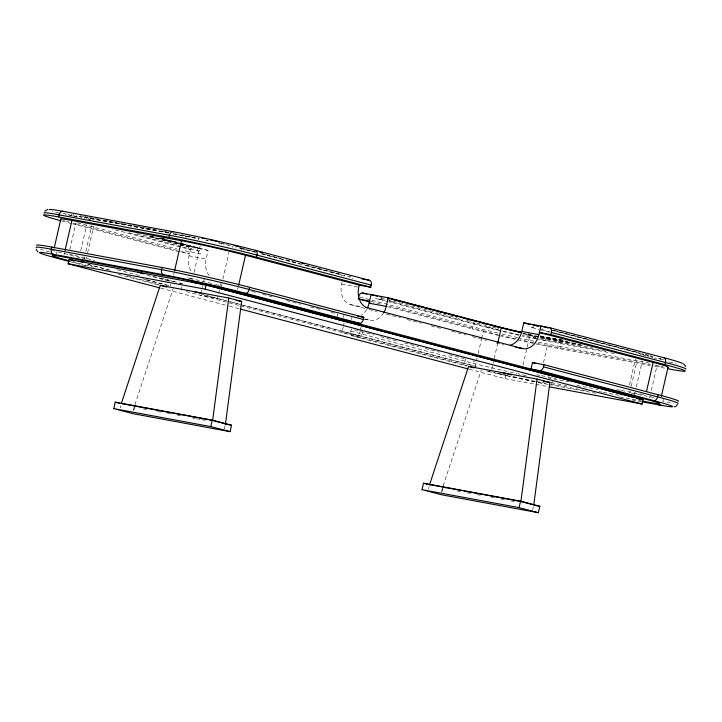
<?xml version="1.0" encoding="UTF-8"?>
<svg xmlns="http://www.w3.org/2000/svg" width="722" height="722" viewBox="0 0 722 722"><rect width="100%" height="100%" fill="white"/><g stroke="black" fill="none" stroke-linecap="round" stroke-linejoin="round"><path stroke-width="0.54" stroke-dasharray="3.61 2.71" d="M66.054 213.559L66.108 214.985M647.39 356.289L647.453 355.567M660.341 359.213L660.404 358.5M56.515 253.774L57.002 251.626M64.023 254.803L64.52 252.646M72.886 216.131L73.373 213.983M69.826 249.55L75.729 223.766L72.065 222.791M80.756 250.687L86.667 224.903M84.131 258.9L84.627 256.752M85.855 251.382L91.757 225.598M86.099 259.333L86.595 257.185M87.579 252.89L93.725 226.031M120.33 407.831L120.818 405.683M133.435 410.141L134.175 406.919M133.796 410.457L134.536 407.235M173.587 275.091L174.083 272.943M182.44 236.419L182.937 234.271M181.123 290.208L182.106 285.903M190.906 270.786A17.644 13.285 -79.5 0 1 189.002 255.832L190.969 247.24L146.548 235.552M194.047 272.546L200.202 245.688M209.145 275.578A17.644 13.285 -79.5 0 1 206.122 258.999L208.089 250.408L162.405 238.395M200.915 293.132L201.655 289.91M201.898 288.836L202.638 285.614M203.622 281.309L204.362 278.087M219.515 289.856L217.548 298.448L200.427 295.28M220.499 285.56L221.239 282.338M221.158 286.589L221.645 284.441M222.881 279.071L229.027 252.222M237.646 289.594L238.143 287.446M224.262 429.202L225.246 424.906M364.736 308.393L350.603 304.684A17.644 13.285 -79.5 0 1 341.668 284.107L342.165 281.959M336.939 317.256L337.679 314.034L338.609 314.269M343.257 317.554L343.753 315.406M343.176 327.111L341.939 332.481L359.069 335.658L360.052 331.362M343.419 326.037L344.159 322.815M351.415 319.512L351.903 317.355M362.471 332.192L361.244 337.562L352.679 335.974A4.215 2.771 -75.3 0 1 350.811 331.145L351.298 328.997L353.473 329.575M360.296 330.288L361.036 327.066M428.606 488.884L429.103 486.736M465.482 359.024L464.995 361.171A4.215 2.662 -75.4 0 0 466.755 365.964L352.3 335.892M498.64 335.468A65.16 2.392 12.9 0 1 477.82 330.351L472.378 328.943L472.865 326.795A4.215 2.662 -75.4 0 1 475.464 323.077M441.476 492.269L442.46 487.973M442.081 491.511L442.821 488.289L446.124 488.902M475.004 367.471L476.231 362.101M476.484 361.027L477.215 357.805M478.199 353.509L481.403 339.539M481.646 338.465L483.37 330.947L388.021 305.875M491.736 369.402L493.956 359.737M494.2 358.663L497.648 343.618M469.119 369.204L505.075 378.653L505.815 375.431M523.035 365.188L526.97 348.004M527.213 346.93L529.921 335.107M543.495 362.643L547.429 345.45L650.351 364.52M535.715 343.862A65.16 2.392 12.9 0 0 555.01 347.833L559.92 348.762L560.416 346.614L649.764 363.166M532.538 510.255L533.522 505.96M629.503 384.844L635.405 359.06M629.746 392.795L630.243 390.647M631.227 386.351L637.129 360.567M634.602 394.564L635.089 392.416M636.317 387.046L642.228 361.271M649.61 397.975L650.098 395.827M651.334 390.449L656.984 365.747L660.179 366.316M663.337 399.275L662.85 401.423L667.074 402.181A65.16 2.392 12.9 0 0 673.536 403.183M134.879 404.789L173.145 288.728M443.155 485.843L481.421 369.781M71.46 214.596L70.792 215.86M84.149 218.27L84.402 217.593M652.562 357.607L652.814 356.93M188.289 277.97L187.621 277.943M168.668 232.601L84.032 216.934A30.324 1.11 12.9 0 0 79.005 216.492M169.038 232.98L88.49 218.071A24.801 0.912 12.9 0 0 85.575 218.225M669.384 362.065L672.362 362.597A60.738 2.229 12.9 0 0 676.279 363.238M83.698 216.419L80.395 215.806A2.762 2.139 -79.7 0 1 79.348 217.548M84.799 216.627L88.111 217.241M89.212 217.439L93.625 218.261M94.726 218.468L98.039 219.073M104.654 220.3L107.957 220.914M109.058 221.122L112.37 221.735M113.471 221.934L117.885 222.755M118.986 222.954L122.298 223.567M123.399 223.775L127.803 224.596M128.913 224.795L132.216 225.408M133.317 225.616L136.629 226.23M137.731 226.428L142.144 227.25M143.245 227.448L146.548 228.062M147.658 228.269L152.062 229.082M153.172 229.289L156.475 229.903M163.091 231.13L166.403 231.744M175.265 233.82L195.057 237.493M173.47 233.802L196.745 238.116M168.479 233.098L93.237 219.154A20.956 0.767 12.9 0 0 88.508 218.441M172.901 233.919L199.462 238.838M150.537 236.41L192.205 247.095A2.753 1.814 -75.3 0 1 189.814 249.451L112.56 229.136M160.329 238.323L200.797 248.684A2.753 1.814 -75.3 0 1 198.406 251.039L125.718 231.933M136.774 233.657L182.404 245.651L208.089 250.408M351.127 276.905L343.636 275.515L259.875 253.494M185.049 250.805L202.178 253.982M189.002 255.832L206.122 258.999M341.668 284.107L358.789 287.284M375.278 298.538L388.129 300.921M389.194 301.119L392.398 301.715M540.128 335.883L564.469 340.387M540.643 336.19L565.019 340.712M540.083 336.407L567.564 341.497M522.872 333.248A38.104 1.399 12.9 0 0 539.217 336.669L578.674 343.988M540.137 337.111A43.627 1.597 12.9 0 0 542.745 337.634L580.443 344.629M582.103 345.152L545.2 338.302A47.471 1.742 12.9 0 1 523.658 333.781M540.769 337.995A60.738 2.229 12.9 0 0 553.666 340.613L592.41 347.814M605.605 351.181L522.764 335.631M350.603 304.684L362.372 306.859M614.269 353.536L538.296 339.421M189.696 278.232L214.506 284.179M654.773 365.341L656.984 365.747M559.92 348.762L650.369 365.522M654.782 366.334L665.819 368.382M179.489 283.177L182.603 283.755M364.087 319.169L369.429 320.162A17.644 13.285 -79.5 0 0 383.752 312.68M541.644 375.738L556.03 378.4M616.904 389.672L620.216 390.286M621.326 390.494L643.455 394.591M569.577 381.911L548.124 377.904M631.353 393.346L654.511 397.642M576.806 385.485L597.762 389.366M551.31 382.741L566.797 385.611M598.89 391.559L602.211 392.172M603.312 392.38L622.129 395.864M545.706 383.202L536.284 381.442M551.238 384.23L587.753 390.99M619.846 396.938L640.874 400.836M548.846 384.555L597.987 393.634M632.12 399.961L640.937 401.594M505.075 378.653L534.903 384.185M536.004 384.384L548.151 386.64M143.362 408.869L146.665 409.482M157.694 411.522L160.997 412.136M167.612 413.363L170.924 413.977M177.54 415.204L180.843 415.818M191.871 417.857L195.175 418.471M196.285 418.67L200.689 419.491M201.79 419.699L205.102 420.303M457.152 490.942L460.455 491.556M467.071 492.783L470.383 493.397M476.998 494.624L480.301 495.238M491.33 497.277L494.642 497.891M501.258 499.119L504.561 499.723M511.176 500.951L514.488 501.564M560.416 346.614L555.507 345.685A65.16 2.392 12.9 0 1 538.422 342.183M547.429 345.45L543.729 344.746A47.471 1.742 12.9 0 1 536.843 343.365M536.834 374.826L539.614 375.35M547.917 384.375L543.828 383.581A60.738 2.229 12.9 0 1 537.655 382.353M537.971 382.425L544.207 383.671M536.211 339.006L521.816 335.938M535.065 381.83L508.613 376.09M519.362 334.882L502.25 330.884M518.721 335.243L502.259 331.416M507.638 375.864L493.054 372.489M486.592 370.946L491.971 372.227M501.248 331.181L389.329 301.904M476.601 322.996L481.709 324.322M499.218 330.116L389.212 301.209M483.37 330.947L487.485 332.012A47.471 1.742 12.9 0 0 498.288 334.692M241.762 248.26L255.868 251.969M265.642 254.541L280.84 258.539M286.264 259.965L298.204 263.106M306.886 265.389L341.623 274.513M554.144 330.396L640.983 353.229M240.489 248.206L255.66 252.195M261.084 253.621L300.117 263.882M305.532 265.308L341.316 274.712A2.753 1.814 -75.3 0 0 341.244 276.102M552.727 330.297L639.457 353.103A2.762 1.877 -75.1 0 0 639.358 353.807M239.208 248.061L255.525 252.348M550.949 330.026L636.885 352.616A20.956 0.767 12.9 0 1 643.338 354.845M541.888 329.494L549.505 331.488M532.213 327.617L538.72 329.322M539.803 329.611L549.568 332.174M160.69 238.134L181.285 243.558M182.368 243.837L200.797 248.684M151.981 236.518L179.164 243.666M180.247 243.946L192.205 247.095M380.99 297.861L436.404 312.427M437.487 312.716L462.477 319.286M466.818 320.433L474.426 322.427M379.537 299.332L388.246 301.615M77.434 222.827L177.486 249.135M359.773 297.058L478.316 328.203A65.16 2.392 12.9 0 0 498.117 333.077M75.729 223.766L179.742 251.121M180.825 251.4L189.489 253.684L178.081 251.563L72.588 223.829M370.684 301.318L381.523 304.17M71.505 223.549L61.957 221.022M387.552 306.642L472.378 328.943M369.077 309.539L376.694 311.543M386.478 314.115L400.611 317.833M407.136 319.548L421.269 323.257M431.052 325.83L441.927 328.69M451.71 331.263L465.843 334.981M472.368 336.696L486.502 340.414M496.285 342.986L503.893 344.981M365.142 319.034L369.429 320.162M251.734 291.435L256.093 292.581M262.618 294.296L273.494 297.157M286.553 300.587L300.695 304.305M310.487 306.877L321.362 309.738M331.154 312.31L335.504 313.456M215.598 284.459L222.132 286.183M188.993 278.349L194.435 279.784M68.843 253.846L94.844 260.687M160.934 278.06L181.52 283.475M152.775 276.156L176.601 282.419M58.094 251.906L85.277 259.054M147.261 275.353L171.186 281.643M354.565 329.855L374.14 335.008M380.665 336.723L398.066 341.298M404.591 343.013L418.724 346.722M425.249 348.446L439.391 352.155M449.174 354.737L464.399 358.735M117.406 269.784L141.331 276.075M350.811 331.145L470.446 362.579A65.16 2.392 12.9 0 0 517.042 373.617M88.373 264.487L112.253 270.768M142.649 278.755L145.907 279.613M146.99 279.901L170.87 286.174M201.267 294.17L226.257 300.74M230.607 301.886L476.294 366.478M87.588 264.333L108.228 269.757M146.241 279.757L166.872 285.181M204.886 295.172L226.627 300.893M227.719 301.182L239.695 304.323M240.778 304.612L475.645 366.361M72.778 261.716L93.535 267.176M127.352 276.066L158.975 284.378M186.249 291.553L239.614 305.577M240.706 305.866L467.423 365.476M70.052 261.68L87.822 266.337M118.246 274.333L159.156 285.109M160.762 288.132L228.314 305.893M229.406 306.173L239.208 308.754M52.155 250.326L55.062 251.103M533.639 342.697A47.471 1.742 12.9 0 1 520.192 339.782M516.176 338.88A47.471 1.742 12.9 0 1 501.176 335.387M535.679 336.912A60.738 2.229 12.9 0 1 522.827 334.096M495.536 327.752A60.738 2.229 12.9 0 1 488.397 326.001M486.438 325.514A60.738 2.229 12.9 0 1 483.569 324.792M498.406 328.375A2.762 1.742 -75.4 0 1 495.581 328.438M381.721 297.663A2.753 1.814 -75.3 0 1 379.781 299.35A2.753 1.814 -75.3 0 1 378.301 297.699M490.13 326.867A2.762 1.742 -75.4 0 1 488.117 327.869A2.762 1.742 -75.4 0 1 487.133 325.64M533.973 341.226A65.16 2.392 12.9 0 1 518.73 337.86M517.692 337.625A65.16 2.392 12.9 0 1 502.169 334.042M533.486 343.374A65.16 2.392 12.9 0 1 517.205 339.773M515.129 339.304A65.16 2.392 12.9 0 1 500.662 335.947M389.979 299.865A2.753 1.814 -75.3 0 1 389.104 300.731M205.707 240.029A20.956 0.767 12.9 0 1 208.026 240.507M218.405 242.809A20.956 0.767 12.9 0 1 220.174 243.224M221.049 243.431A20.956 0.767 12.9 0 1 223.63 244.045M226.094 244.65A20.956 0.767 12.9 0 1 228.396 245.227M90.142 219.317A20.956 0.767 12.9 0 1 88.454 218.739M641.596 354.637A20.956 0.767 12.9 0 1 640.243 354.421M663.238 366.812A47.471 1.742 12.9 0 1 661.28 366.505M535.363 381.27A47.471 1.742 12.9 0 1 511.826 376.306M505.797 374.944A47.471 1.742 12.9 0 1 503.776 374.474M501.754 374.014A47.471 1.742 12.9 0 1 495.761 372.606M68.409 221.771A47.471 1.742 12.9 0 1 66.334 221.158M64.574 220.616A47.471 1.742 12.9 0 1 63.13 220.138M81.929 217.593A30.324 1.11 12.9 0 1 79.492 216.753M189.814 249.451A2.753 1.814 -75.3 0 1 188.641 246.428M198.406 251.039A2.753 1.814 -75.3 0 1 197.232 248.025M90.25 219.605A24.801 0.912 12.9 0 1 88.337 219.073M344.881 275.371A2.753 1.814 -75.3 0 1 344.656 276.057M558.277 341.488A4.215 3.087 -79.4 0 1 560.416 346.614M652.354 356.533A30.324 1.11 12.9 0 1 647.805 356.343M645.667 354.466A30.324 1.11 12.9 0 1 647.995 355.125M649.917 355.693A30.324 1.11 12.9 0 1 651.37 356.163M366.632 309.503A17.644 13.285 -79.5 0 1 360.955 315.496M645.071 354.673A24.801 0.912 12.9 0 1 647.011 355.711M646.172 355.639A24.801 0.912 12.9 0 1 643.347 355.206M641.596 353.672A24.801 0.912 12.9 0 1 643.501 354.204M643.158 353.798A2.762 1.877 -75.1 0 1 642.932 354.484M534.063 326.552A2.753 1.814 -75.3 0 1 530.968 325.983M537.376 336.551A43.627 1.597 12.9 0 1 522.945 333.474M651.506 356.767A2.762 1.877 -75.1 0 1 651.091 357.273M648.473 356.776A2.762 1.877 -75.1 0 1 648.365 354.773M542.24 328.654A2.753 1.814 -75.3 0 1 541.283 329.196M546.184 338.284A2.762 2.013 -79.4 0 1 543.621 340.45A2.762 2.013 -79.4 0 1 542.285 337.246M659.8 358.175A38.104 1.399 12.9 0 1 658.428 358.599M656.551 358.347A38.104 1.399 12.9 0 1 654.096 357.95M663.518 359.836A43.627 1.597 12.9 0 1 658.554 359.087M244.388 249.027A2.762 1.742 -75.4 0 1 243.666 250.146M241.5 250.2A2.762 1.742 -75.4 0 1 241.067 248.422M352.923 278.268A2.753 1.814 -75.3 0 1 352.517 278.764M349.836 277.69A2.753 1.814 -75.3 0 1 349.809 277.013M531.166 334.692A30.324 1.11 12.9 0 1 527.809 333.997M530.724 334.349A24.801 0.912 12.9 0 1 528.206 333.844M536.789 335.793A2.762 2.013 -79.4 0 1 536.563 336.47M536.22 337.066A2.762 2.013 -79.4 0 1 533.738 337.734A2.762 2.013 -79.4 0 1 532.881 334.755M71.631 215.815A47.471 1.742 12.9 0 1 63.076 213.116M76.424 216.79A2.762 2.139 -79.7 0 1 76.171 215.445M189.326 236.708A2.762 2.013 -79.4 0 1 188.983 237.303M186.095 237.583A2.762 2.013 -79.4 0 1 185.789 237.042M185.608 236.41A2.762 2.013 -79.4 0 1 185.563 235.706M77.507 216.871A38.104 1.399 12.9 0 1 71.433 214.777M76.379 216.898A43.627 1.597 12.9 0 1 73.797 216.185M72.029 215.67A43.627 1.597 12.9 0 1 66.749 213.938M90.358 218.405A2.762 2.139 -79.7 0 1 90.124 219.082M86.189 218.739A2.762 2.139 -79.7 0 1 86.216 217.331M198.956 238.522A2.762 2.013 -79.4 0 1 198.388 239.794M195.012 238.901A2.762 2.013 -79.4 0 1 194.958 238.206M206.384 240.011A24.801 0.912 12.9 0 1 208.324 240.417M218.667 242.727A24.801 0.912 12.9 0 1 221.807 243.458M222.827 243.702A24.801 0.912 12.9 0 1 224.849 244.189M227.764 244.902A24.801 0.912 12.9 0 1 230.499 245.588M236.112 247.52A2.762 1.742 -75.4 0 1 235.796 248.133M232.818 247.592A2.762 1.742 -75.4 0 1 232.899 246.211M170.536 286.047A4.215 2.771 -75.3 0 1 170.572 284.36M49.547 251.888A65.16 2.392 12.9 0 1 40.324 249.153M526.103 375.602A65.16 2.392 12.9 0 1 518.062 373.843M534.84 381.776A60.738 2.229 12.9 0 1 493.162 372.507M492.079 372.245A60.738 2.229 12.9 0 1 486.745 370.973M552.402 381.559A4.215 3.087 -79.4 0 1 551.328 383.499M474.968 361.451A65.16 2.392 12.9 0 1 472.928 360.937M59.096 213.125A60.738 2.229 12.9 0 1 52.345 211.05M181.231 245.715A4.215 2.771 -75.3 0 1 182.404 245.651"/><path stroke-width="1.08" d="M197.223 417.596L121.314 403.535L160.275 285.343L228.766 298.033L212.629 420.457L199.425 418.011M228.766 298.033L241.635 301.408L225.49 423.832L213.703 420.736M537.051 379.086L549.911 382.461L533.775 504.886L520.905 501.51L537.051 379.086L468.56 366.397L429.59 484.588L461.493 490.5M51.776 247.05L51.28 249.198A4.215 3.267 -79.7 0 0 53.608 254.361L168.334 275.633A60.738 2.229 12.9 0 1 240.291 291.923L359.484 323.239A4.215 2.771 -75.3 0 0 363.319 319.476L363.807 317.328L244.18 285.894A65.16 2.392 12.9 0 0 166.99 268.422L47.544 246.292A65.16 2.392 12.9 0 0 36.75 245.345M60.982 220.77L59.042 220.246A65.16 2.392 12.9 0 1 54.43 216.212L58.663 216.97L59.15 214.822A4.215 3.267 -79.7 0 1 63.446 211.393L178.172 232.665A60.738 2.229 12.9 0 1 250.128 248.955L369.321 280.271A4.215 2.771 -75.3 0 1 371.189 285.1L370.702 287.248L359.285 285.136L241.41 254.162A47.471 1.742 12.9 0 0 185.166 241.428L68.707 219.849A47.471 1.742 12.9 0 0 60.838 219.163M54.231 247.935L60.874 218.937M65.016 250.498L71.902 220.427M159.67 287.843L68.139 263.774L69.122 259.478L206.104 284.856L643.031 399.735L642.048 404.031L549.261 386.839M113.76 408.607L115.24 402.163L212.268 420.132L231.563 425.213L230.083 431.657L133.065 413.679L113.76 408.607L210.788 426.585L230.083 431.657M162.08 267.483L161.584 269.631A4.215 3.087 -79.4 0 0 163.723 274.757M58.663 216.97L168.966 237.403L169.462 235.255A4.215 3.087 -79.4 0 1 173.569 231.789M174.571 270.795L181.457 240.724M68.139 263.774L205.12 289.152L206.104 284.856M238.63 285.298L245.516 255.227M210.788 426.585L212.268 420.132M249.622 287.302L249.135 289.45A4.215 2.662 -75.4 0 1 245.399 293.249M370.702 287.248L256.518 257.231L257.005 255.083A4.215 2.662 -75.4 0 0 255.245 250.281M359.285 285.136L358.789 287.284A17.644 13.285 -79.5 0 0 367.724 307.852L522.105 348.446A17.644 13.285 -79.5 0 0 538.901 334.638L540.877 326.046L548.458 328.041M367.651 307.518A17.644 13.285 -79.5 0 0 369.113 303.186L371.081 294.594L377.579 296.3M383.752 312.68A17.644 13.285 -79.5 0 0 386.234 306.354L388.201 297.762L501.339 327.508A20.956 0.767 12.9 0 0 521.347 332.246M422.045 489.66L423.516 483.217L520.544 501.185L539.839 506.266L538.368 512.71L441.341 494.732L422.045 489.66L519.064 507.638L538.368 512.71M497.891 342.544L501.339 327.508M510.201 345.26A17.644 13.285 -79.5 0 0 521.78 331.47L523.748 322.869L549.433 327.635L668.067 358.843A60.738 2.229 12.9 0 1 682.425 363.491M678.319 401.297A65.16 2.392 12.9 0 0 662.958 395.999L543.919 364.682L532.511 362.57L531.031 369.014L539.596 370.594L658.229 401.811A60.738 2.229 12.9 0 1 662.525 405.565L642.038 401.802M539.596 370.594A4.215 2.771 -75.3 0 0 543.431 366.83L543.919 364.682M667.191 367.281A47.471 1.742 12.9 0 0 656.821 363.383L539.397 332.49L550.814 334.602L551.301 332.454A4.215 2.771 -75.3 0 0 549.433 327.635M519.064 507.638L520.544 501.185M646.515 391.405L653.157 362.399M658.112 394.699L657.616 396.847A4.215 2.87 -75.1 0 1 653.672 400.593M668.021 368.789L674.456 369.953A65.16 2.392 12.9 0 0 669.845 365.928L664.998 364.628L665.485 362.48A4.215 2.87 -75.1 0 0 663.518 357.625M661.37 396.243L668.012 367.236M677.462 404.546L675.918 406.26L674.285 406.856M44.836 211.194L47.715 209.389M63.446 211.393L59.475 210.68A60.738 2.229 12.9 0 0 49.412 209.795M53.608 254.361L49.637 253.648A60.738 2.229 12.9 0 0 53.933 257.402L69.348 261.481M361.83 278.891L369.321 280.271M358.681 296.778A4.215 2.771 -75.3 0 1 362.516 293.006L388.201 297.762M380.151 296.643L381.938 296.977M387.849 298.069L501.348 327.698A24.801 0.912 12.9 0 0 515.282 331.037M532.827 324.927L534.605 325.261M535.616 325.442L538.63 326.001M358.193 298.926L369.601 301.038M369.113 303.186L386.234 306.354M521.78 331.47L538.901 334.638M365.585 307.455L367.724 307.852M357.58 316.173L363.807 317.328M515.679 347.255L522.105 348.446M236.112 300.388L241.635 301.408M350.919 321.66L359.484 323.239M423.85 342.165L424.563 342.291M543.287 381.234L549.911 382.461M636.452 398.517L643.031 399.735M641.984 401.035L651.822 402.84A47.471 1.742 12.9 0 0 648.455 399.907L233.044 290.677A47.471 1.742 12.9 0 0 176.8 277.952L60.341 256.373A47.471 1.742 12.9 0 0 63.698 259.315L67.363 260.29M224.948 423.985L231.563 425.213M463.695 490.906L520.905 501.51M534.325 505.238L539.839 506.266M168.966 237.403L173.876 238.341A65.16 2.392 12.9 0 1 251.066 255.814L256.518 257.231M498.324 327.174L490.085 325.017M260.001 252.195L263.25 253.052M301.173 263.025L304.422 263.873M535.697 325.541L537.863 326.109M523.748 322.869L530.282 324.593M371.189 285.1L251.554 253.666A65.16 2.392 12.9 0 0 174.363 236.193L54.926 214.064A65.16 2.392 12.9 0 0 44.123 213.116M551.301 332.454L670.341 363.78A65.16 2.392 12.9 0 1 685.701 369.068M550.814 334.602L664.998 364.628M391.306 299.052L399.988 301.336M402.154 301.904L405.412 302.762M407.587 303.33L410.845 304.188M413.011 304.756L419.527 306.471M421.693 307.04L430.384 309.323M432.55 309.891L441.232 312.175M443.407 312.743L446.665 313.601M448.831 314.178L452.089 315.027M454.264 315.604L457.513 316.462M462.946 317.888L471.628 320.171M473.803 320.739L477.052 321.597M479.227 322.165L487.91 324.449M362.516 293.006L366.866 294.152M359.276 299.206L370.151 302.067M532.511 362.57L535.76 363.419M363.319 319.476L243.684 288.042A65.16 2.392 12.9 0 0 166.493 270.57L47.047 248.44A65.16 2.392 12.9 0 0 36.253 247.493M543.431 366.83L662.462 398.147A65.16 2.392 12.9 0 1 677.823 403.445M205.12 289.152L642.048 404.031M137.613 272.167L144.111 273.873M194.525 291.688L200.96 293.376M502.801 372.742L511.384 374.998M69.122 259.478L74.556 260.913M160.275 285.343L166.71 287.031M468.56 366.397L473.921 367.805M240.3 309.043L468.027 368.915M115.24 402.163L119.527 403.291M423.516 483.217L429.951 484.904M683.535 363.852L685.729 366.451M37.959 252.104L36.145 249.225M521.519 332.436A24.801 0.912 12.9 0 1 516.329 331.281M520.49 332.418A30.324 1.11 12.9 0 1 508.956 329.783M508.017 329.557A30.324 1.11 12.9 0 1 506.149 329.106M505.229 328.889A30.324 1.11 12.9 0 1 501.664 328.014M498.947 327.075A2.762 1.742 -75.4 0 1 498.731 327.761M191.835 282.212A20.956 0.767 12.9 0 1 207.674 285.569M208.568 285.777A20.956 0.767 12.9 0 1 210.337 286.192M211.212 286.399A20.956 0.767 12.9 0 1 220.661 288.737L627.039 395.584A20.956 0.767 12.9 0 1 633.546 397.515M78.617 261.707A20.956 0.767 12.9 0 1 83.391 262.122M202.331 238.224A47.471 1.742 12.9 0 1 204.254 238.639M210.174 239.948A47.471 1.742 12.9 0 1 214.19 240.85M215.201 241.076A47.471 1.742 12.9 0 1 217.214 241.536M233.973 245.498A47.471 1.742 12.9 0 1 240.841 247.195M58.482 258.62A4.215 2.87 -75.1 0 1 57.399 258.133M660.359 404.78A4.215 3.267 -79.7 0 1 658.554 404.852"/></g></svg>
